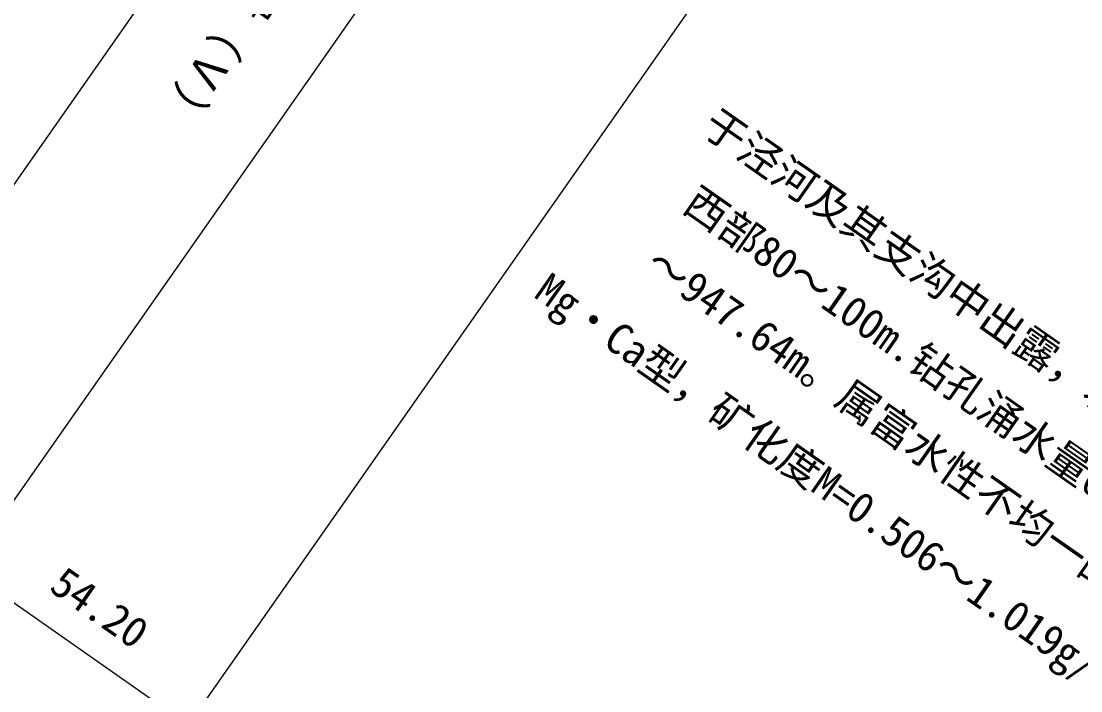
# Model space of a CAD drawing. Header units: inches. Extents: x 36473197 to 36486087, y 3899343 to 3911260.
# Drawn here: x 36474349 to 36474489.4, y 3906588 to 3906676.7 of the extents above; entities that cross this region are included whole.
import ezdxf

# ---------------------------------------------------------------- set-up
doc = ezdxf.new("R2010")
doc.units = ezdxf.units.IN
doc.header["$MEASUREMENT"] = 0
doc.layers.get('0').update_dxf_attribs({"lineweight": 0})
doc.layers.add('综合柱状', color=7, linetype='Continuous', lineweight=0)
doc.styles.add('@Batang', font='simfang.ttf')
doc.styles.add('宋体', font='SIMSUN.TTC')

msp = doc.modelspace()

# ---------------------------------------------------------------- linework, layer by layer
at = {"lineweight": 15}
for p, q in [((36474692.09, 3907146.5), (36473761.12, 3905816.98)), ((36474321.95, 3906617.91), (36474409.72, 3906556.44))]:
    msp.add_line(p, q, dxfattribs=at)
at = {"lineweight": 15, "flags": 128}
for points in [[(36474774.45, 3907159.51), (36473810.26, 3905782.57)], [(36474728.28, 3907156.35), (36473780.78, 3905803.22)]]:
    msp.add_lwpolyline(points, dxfattribs=at)

# ---------------------------------------------------------------- texts
at = {"layer": '综合柱状'}
for s, height, rotation, style, p in [('华池组砂岩裂隙含水层段（Ⅴ）', 4.4243, 234.9991, '@Batang', (36474415.15, 3906733.12)), ('  于泾河及其支沟中出露，岩性为紫杂色细砂岩及粉、细砂岩互层。井田北部厚40～90m，南部30～60m，', 4.1017, 324.9991, '宋体', (36474434.3, 3906665.33)), ('Mg·Ca型，矿化度M=0.506～1.019g/l，水温19～20℃。', 4.1017, 324.9991, '宋体', (36474416.74, 3906640.25)), ('54.20', 4.102, 324.9991, '宋体', (36474352.52, 3906601.35))]:
    msp.add_text(s, height=height, rotation=rotation, dxfattribs=dict(at, style=style)).set_placement(p)
at = {"layer": '综合柱状', "attachment_point": 5, "rotation": 324.9991, "style": '宋体'}
for s, insert, char_height, width in [('\\A1;西部80～100m.钻孔涌水量0.07～12.33m{\\H0.5x;\\S3^ ;}/h。泉流量0.014～0.374l/s，平均0.121l/s，泉点标高873.54', (36474540.94, 3906580.71), 4.1017, 407.6582), ('\\A1;～947.64m。属富水性不均一的中等富水含水层。水质类型HCO{\\H0.5x;\\S^ 3;}·SO{\\H0.5x;\\S^ 4;}－Na·Mg·Ca，HCO{\\H0.5x;\\S^ 3;}·SO{\\H0.5x;\\S^ 4;}·Cl－Na·', (36474536.27, 3906571.95), 4.10173, 411.2578)]:
    msp.add_mtext(s, dxfattribs=dict(at, insert=insert, char_height=char_height, width=width))

doc.saveas('drawing.dxf')
